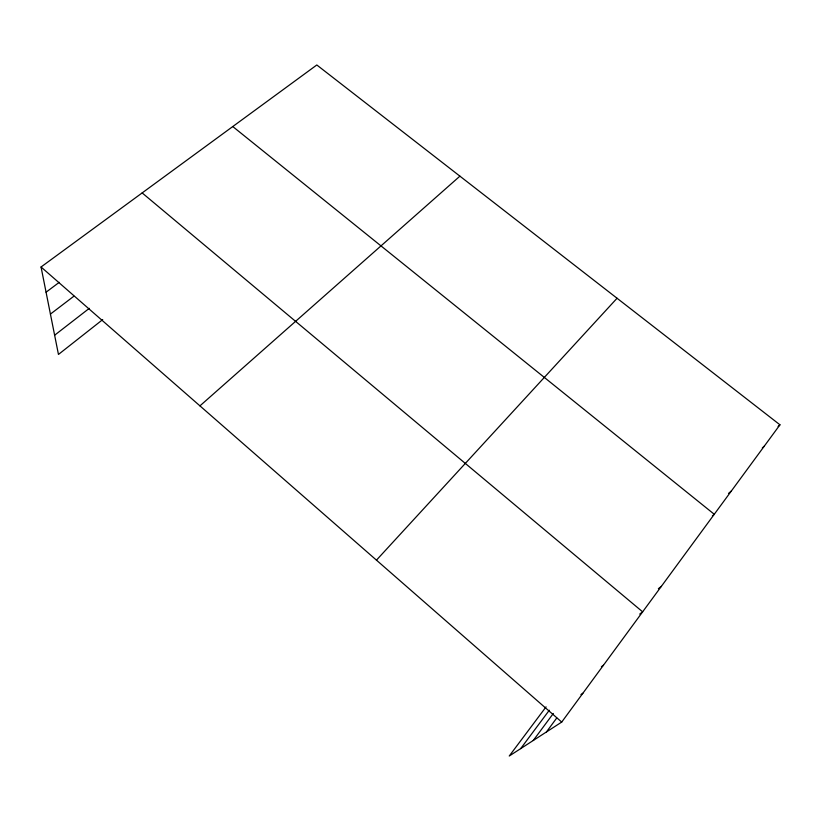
<?xml version="1.0" encoding="UTF-8"?>
<svg xmlns="http://www.w3.org/2000/svg" width="821" height="821" viewBox="0 0 821 821"><rect width="100%" height="100%" fill="white"/><g stroke="black" fill="none" stroke-linecap="round" stroke-linejoin="round"><path stroke-width="1.23" d="M546.078 706.86L509.246 756.018L561.718 722.07L779.95 424.806L316.814 64.982L41.05 266.989L58.455 354.446L102.707 319.605M546.437 731.963L556.73 718.016M533.27 740.48L553.323 713.459M520.658 748.639L549.3 710.237M376.459 560.148L617.064 298.249M778.113 426.479L779.95 424.806M762.329 447.927L764.228 446.224M199.944 405.872L459.914 176.156M728.504 493.442L731.408 490.927M712.371 515.896L714.27 514.274L232.774 126.547M658.37 588.719L661.357 586.348M54.627 335.214L89.304 308.337M639.733 614.087L642.638 611.84L142.156 192.925M50.42 314.094L73.89 296.207M46.068 292.194L59.245 282.332M601.393 666.703L603.456 665.226M580.929 694.556L582.92 693.191M41.05 266.989L561.718 722.07"/></g></svg>
